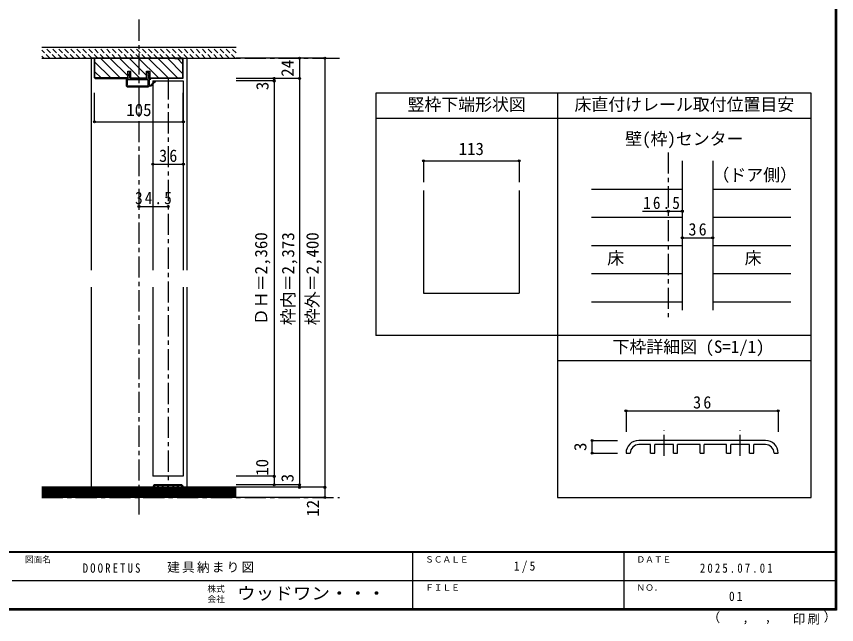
# Model space of a CAD drawing. Units: millimetres at full size, sheet at 1:5, with parts at other scales. Extents: x -973 to 977, y -718 to 696.
# Drawn here: x 7 to 977, y -718 to 1 of the extents above; entities that cross this region are included whole.
import ezdxf
from ezdxf.enums import TextEntityAlignment as Align

# ---------------------------------------------------------------- set-up
doc = ezdxf.new("R2010")
doc.units = ezdxf.units.MM
doc.header["$LTSCALE"] = 5
doc.header["$PDMODE"] = 32
doc.header["$PDSIZE"] = 2.5
doc.linetypes.add('CHAIN1', pattern=[8, 5, -1, 1, -1])
doc.linetypes.add('DASHED1', pattern=[1.8, 1.2, -0.6])
for name, color, linetype in [('0-0_補助線', 7, 'Continuous'), ('0-1_通り芯', 4, 'CHAIN1'), ('0-3_仕上げ', 4, 'Continuous'), ('0-4_枠', 3, 'Continuous'), ('0-6_扉', 6, 'Continuous'), ('0-7_金物', 7, 'Continuous'), ('0-A_文字', 3, 'Continuous'), ('0-B_寸法', 4, 'Continuous'), ('0-C_ハッチ', 4, 'DASHED1'), ('7-1_通り芯', 4, 'CHAIN1'), ('7-7_金物', 7, 'Continuous'), ('7-B_寸法', 4, 'Continuous'), ('F-0_補助線', 7, 'Continuous'), ('F-1_枠', 6, 'Continuous'), ('F-A_文字', 7, 'Continuous')]:
    doc.layers.add(name, color=color, linetype=linetype)
doc.styles.add('ＭＳ ゴシック', font='')
doc.styles.get('ＭＳ ゴシック').set_extended_font_data('MS Gothic')

# ---------------------------------------------------------------- blocks, each defined once
blk = doc.blocks.new('2')
at = {"layer": '0-0_補助線'}
for p, q in [((-9.846, -9.622), (-9.846, 15.078)), ((-8.846, 16.078), (0.354, 16.078)), ((-8.846, 15.878), (0.637, 15.878)), ((-8.446, 14.378), (-8.446, -8.922)), ((-8.146, 14.678), (-1.546, 14.678)), ((-1.246, 14.378), (-1.246, -8.922)), ((0.154, 11.653), (2.154, 11.653)), ((0.154, 11.653), (0.154, -8.497)), ((2.154, 10.953), (2.154, 11.653)), ((3.154, 11.653), (2.512, 10.83)), ((3.154, 11.653), (6.154, 11.653)), ((4.154, 13.753), (4.154, 13.053)), ((5.154, 13.053), (4.512, 13.876)), ((7.154, 13.053), (5.154, 13.053)), ((6.154, 10.953), (6.154, 11.653)), ((7.558, 12.258), (6.516, 10.835)), ((-1.546, -9.222), (-8.146, -9.222)), ((0.154, -8.497), (2.154, -8.497)), ((2.154, -7.797), (2.154, -8.497)), ((3.154, -8.497), (2.512, -7.674)), ((3.154, -8.497), (6.154, -8.497)), ((6.154, -7.797), (6.154, -8.497)), ((7.558, -9.101), (6.516, -7.679)), ((-1.48, -10.622), (-8.846, -10.622)), ((-1.189, -10.85), (-0.732, -12.694)), ((0.354, -12.922), (-0.441, -12.922)), ((4.154, -9.897), (0.154, -9.897)), ((0.154, -9.897), (0.154, -10.622)), ((0.154, -10.622), (0.645, -12.548)), ((4.154, -10.597), (4.154, -9.897)), ((5.154, -9.897), (4.512, -10.72)), ((7.154, -9.897), (5.154, -9.897))]:
    blk.add_line(p, q, dxfattribs=at)
for points in [[(-9.646, 15.078), (-9.646, -9.622), (-9.846, -9.622)], [(4.154, 13.053), (0.154, 13.053), (0.649, 15.723)]]:
    blk.add_lwpolyline(points, dxfattribs=at)
for centre, radius, start, end in [((-8.846, 15.078), 1, 90, 180), ((-8.846, 15.078), 0.8, 90, 180), ((-8.146, 14.378), 0.3, 90, 180), ((-1.546, 14.378), 0.3, 0, 90), ((0.354, 15.778), 0.3, 349.49875, 90), ((2.354, 10.953), 0.2, 180, 322.03043), ((4.354, 13.753), 0.2, 37.96957, 180), ((6.354, 10.953), 0.2, 180, 323.78053), ((7.154, 12.553), 0.5, 323.78053, 90), ((-8.846, -9.622), 1, 180, 270), ((-8.146, -8.922), 0.3, 180, 270), ((-1.546, -8.922), 0.3, 270, 0), ((2.354, -7.797), 0.2, 37.96957, 180), ((6.354, -7.797), 0.2, 36.21947, 180), ((7.154, -9.397), 0.5, 270, 36.21947), ((-2.846, -10.72), 6, 179.06153, 259.29815), ((-2.846, -10.72), 5.3, 178.93757, 259.29815), ((-3.896, -16.272), 0.35, 259.29815, 79.29815), ((-1.48, -10.922), 0.3, 13.9282, 90), ((-0.441, -12.622), 0.3, 193.9282, 270), ((0.354, -12.622), 0.3, 270, 14.29438), ((4.354, -10.597), 0.2, 180, 322.03043)]:
    blk.add_arc(centre, radius, start, end, dxfattribs=at)
blk.add_point((-3.896, -16.622), dxfattribs=at)

msp = doc.modelspace()

# ---------------------------------------------------------------- linework, layer by layer
at = {"layer": '0-1_通り芯'}
for p, q in [((151.51, -2.5), (151.51, -590.892)), ((371.367, -48), (388.867, -48)), ((186.01, -72), (186.01, -555.5)), ((777.615, -159.5), (777.615, -356.007)), ((36.653, -567.5), (388.867, -567.5))]:
    msp.add_line(p, q, dxfattribs=at)
at = {"layer": '0-3_仕上げ'}
for p, q in [((686.639, -202.801), (794.115, -202.801)), ((830.115, -202.801), (922.624, -202.801)), ((686.639, -236.103), (794.115, -236.103)), ((830.115, -236.103), (922.624, -236.103)), ((686.639, -269.404), (794.115, -269.404)), ((830.115, -269.404), (922.624, -269.404)), ((686.639, -302.706), (794.115, -302.706)), ((830.115, -302.706), (922.624, -302.706)), ((686.639, -336.007), (794.115, -336.007)), ((830.115, -336.007), (922.624, -336.007))]:
    msp.add_line(p, q, dxfattribs=at)
at = {"layer": '0-3_仕上げ', "color": 2}
for p, q in [((266.367, -555.5), (36.653, -555.5)), ((266.367, -567.5), (36.653, -567.5))]:
    msp.add_line(p, q, dxfattribs=at)
at = {"layer": '0-3_仕上げ', "color": 7}
for p, q in [((266.367, -557), (36.653, -557)), ((266.367, -558.5), (36.653, -558.5)), ((266.367, -560), (36.653, -560)), ((266.367, -561.5), (36.653, -561.5)), ((266.367, -563), (36.653, -563)), ((266.367, -564.5), (36.653, -564.5)), ((266.367, -566), (36.653, -566))]:
    msp.add_line(p, q, dxfattribs=at)
at = {"layer": '0-4_枠', "color": 4}
for p, q in [((95.01, -48), (95.01, -298.75)), ((208.01, -48), (208.01, -298.75)), ((488.139, -169.5), (488.139, -194.5)), ((95.01, -318.75), (95.01, -555.5)), ((208.01, -318.75), (208.01, -555.5))]:
    msp.add_line(p, q, dxfattribs=at)
at = {"layer": '0-4_枠'}
for p, q in [((99.51, -71.086), (99.51, -48.5)), ((109.01, -48.5), (99.51, -48.5)), ((109.01, -48), (109.01, -48.5)), ((194.01, -48.5), (194.01, -48)), ((194.01, -48.5), (203.51, -48.5)), ((203.51, -71.086), (203.51, -48.5)), ((138.26, -63.5), (141.96, -63.5)), ((138.26, -72), (138.26, -63.5)), ((141.96, -72), (141.96, -63.5)), ((160.56, -72), (160.56, -63.5)), ((99.925, -71.5), (99.51, -71.086)), ((99.717, -72), (138.26, -72)), ((138.26, -71.5), (99.925, -71.5)), ((141.96, -71.5), (160.56, -71.5)), ((141.96, -72), (160.56, -72)), ((164.26, -71.5), (203.096, -71.5)), ((203.303, -72), (164.26, -72)), ((203.096, -71.5), (203.51, -71.086)), ((431.639, -89.5), (431.639, -376.007)), ((794.115, -169.5), (794.115, -346.007)), ((830.115, -169.5), (830.115, -346.007)), ((488.139, -204.5), (488.139, -326.007)), ((601.139, -204.5), (601.139, -326.007)), ((488.139, -326.007), (601.139, -326.007))]:
    msp.add_line(p, q, dxfattribs=at)
for points in [[(99.717, -72), (99.01, -71.293), (99.01, -48)], [(203.303, -72), (204.01, -71.293), (204.01, -48)], [(160.56, -63.5), (164.26, -63.5), (164.26, -72)]]:
    msp.add_lwpolyline(points, dxfattribs=at)
at = {"layer": '0-4_枠', "color": 4}
msp.add_lwpolyline([(488.139, -169.5), (601.139, -169.5), (601.139, -194.5)], dxfattribs=at)
at = {"layer": '0-4_枠', "color": 7}
for p in [(488.139, -169.5), (601.139, -169.5)]:
    msp.add_point(p, dxfattribs=at)
at = {"layer": '0-6_扉'}
for p, q in [((168.01, -75), (204.01, -75)), ((168.01, -75), (168.01, -298.75)), ((204.01, -75), (204.01, -298.75)), ((168.01, -318.75), (168.01, -542.5)), ((204.01, -318.75), (204.01, -542.5)), ((204.01, -542.5), (168.01, -542.5))]:
    msp.add_line(p, q, dxfattribs=at)
at = {"layer": '0-7_金物'}
for p, q in [((201.01, -552.5), (171.01, -552.5)), ((168.01, -555.5), (169.01, -555.5)), ((173.81, -553.5), (171.01, -553.5)), ((173.81, -555.5), (173.81, -553.5)), ((173.81, -555.5), (174.81, -555.5)), ((174.81, -555.5), (174.81, -553.5)), ((179.21, -553.5), (174.81, -553.5)), ((179.21, -555.5), (179.21, -553.5)), ((179.21, -555.5), (180.21, -555.5)), ((180.21, -555.5), (180.21, -553.5)), ((185.51, -553.5), (180.21, -553.5)), ((185.51, -555.5), (185.51, -553.5)), ((185.51, -555.5), (186.51, -555.5)), ((186.51, -555.5), (186.51, -553.5)), ((191.81, -553.5), (186.51, -553.5)), ((191.81, -555.5), (191.81, -553.5)), ((191.81, -555.5), (192.81, -555.5)), ((192.81, -555.5), (192.81, -553.5)), ((197.21, -553.5), (192.81, -553.5)), ((197.21, -555.5), (197.21, -553.5)), ((197.21, -555.5), (198.21, -555.5)), ((198.21, -555.5), (198.21, -553.5)), ((201.01, -553.5), (198.21, -553.5)), ((203.01, -555.5), (204.01, -555.5))]:
    msp.add_line(p, q, dxfattribs=at)
for centre, radius, start, end in [((171.01, -555.5), 3, 90, 180), ((201.01, -555.5), 3, 0, 90), ((171.01, -555.5), 2, 90, 180), ((201.01, -555.5), 2, 0, 90)]:
    msp.add_arc(centre, radius, start, end, dxfattribs=at)
at = {"layer": '0-A_文字'}
for p, q in [((646.639, -89.5), (431.639, -89.5)), ((946.639, -89.5), (646.639, -89.5)), ((646.639, -89.5), (646.639, -376.007)), ((946.639, -567.5), (946.639, -89.5)), ((646.639, -119.5), (431.639, -119.5)), ((946.639, -119.5), (646.639, -119.5)), ((646.639, -376.007), (431.639, -376.007)), ((946.639, -406.007), (646.639, -406.007)), ((646.639, -567.5), (946.639, -567.5))]:
    msp.add_line(p, q, dxfattribs=at)
msp.add_lwpolyline([(946.639, -376.007), (646.639, -376.007), (646.639, -567.5)], dxfattribs=at)
at = {"layer": '0-B_寸法', "color": 2}
for p, q in [((266.367, -35.5), (36.653, -35.5)), ((36.653, -48), (266.367, -48))]:
    msp.add_line(p, q, dxfattribs=at)
at = {"layer": '0-B_寸法', "linetype": 'DASHED1'}
for p, q in [((46.182, -48), (36.653, -38.471)), ((53.253, -48), (40.753, -35.5)), ((60.324, -48), (47.824, -35.5)), ((67.395, -48), (54.895, -35.5)), ((74.466, -48), (61.966, -35.5)), ((81.537, -48), (69.037, -35.5)), ((88.608, -48), (76.108, -35.5)), ((95.679, -48), (83.179, -35.5)), ((102.75, -48), (90.25, -35.5)), ((109.822, -48), (97.322, -35.5)), ((116.893, -48), (104.393, -35.5)), ((123.964, -48), (111.464, -35.5)), ((131.035, -48), (118.535, -35.5)), ((138.106, -48), (125.606, -35.5)), ((145.177, -48), (132.677, -35.5)), ((152.248, -48), (139.748, -35.5)), ((159.319, -48), (146.819, -35.5)), ((166.39, -48), (153.89, -35.5)), ((173.461, -48), (160.961, -35.5)), ((180.532, -48), (168.032, -35.5)), ((187.603, -48), (175.103, -35.5)), ((194.674, -48), (182.174, -35.5)), ((201.745, -48), (189.245, -35.5)), ((208.816, -48), (196.316, -35.5)), ((215.888, -48), (203.388, -35.5)), ((222.959, -48), (210.459, -35.5)), ((230.03, -48), (217.53, -35.5)), ((237.101, -48), (224.601, -35.5)), ((244.172, -48), (231.672, -35.5)), ((251.243, -48), (238.743, -35.5)), ((258.314, -48), (245.814, -35.5)), ((265.385, -48), (252.885, -35.5)), ((266.367, -41.911), (259.956, -35.5)), ((39.111, -48), (36.653, -45.542))]:
    msp.add_line(p, q, dxfattribs=at)
at = {"layer": '0-B_寸法', "linetype": 'CHAIN1'}
msp.add_line((36.653, -48), (388.867, -48), dxfattribs=at)
at = {"layer": '0-B_寸法'}
for p, q in [((60.653, -48), (56.653, -48)), ((89.153, -48), (85.153, -48)), ((99.01, -48), (95.01, -48)), ((204.01, -48), (208.01, -48)), ((222.653, -48), (226.653, -48)), ((371.367, -48), (266.367, -48)), ((341.367, -48), (341.367, -552.5)), ((371.367, -48), (371.367, -567.5)), ((341.367, -72), (266.367, -72)), ((311.367, -75), (266.367, -75)), ((311.367, -72), (311.367, -552.5)), ((99.01, -123.422), (99.01, -88.9)), ((168.01, -173.422), (204.01, -173.422)), ((151.51, -223.422), (186.01, -223.422)), ((747.237, -229.102), (794.115, -229.102)), ((794.115, -260.487), (830.115, -260.487)), ((311.367, -542.5), (266.367, -542.5)), ((341.367, -552.5), (266.367, -552.5)), ((341.367, -552.5), (341.367, -555.5)), ((371.367, -555.5), (266.367, -555.5)), ((341.367, -555.5), (266.367, -555.5)), ((371.367, -567.5), (266.367, -567.5))]:
    msp.add_line(p, q, dxfattribs=at)
at = {"layer": '0-B_寸法', "color": 3}
msp.add_line((204.01, -48), (99.01, -48), dxfattribs=at)
at = {"layer": '0-B_寸法'}
msp.add_lwpolyline([(99.01, -123.422), (204.01, -123.422), (204.01, -88.9)], dxfattribs=at)
at = {"layer": '0-B_寸法', "color": 7}
for p in [(341.367, -48), (371.367, -48), (311.367, -72), (311.367, -75), (341.367, -72), (99.01, -123.422), (204.01, -123.422), (168.01, -173.422), (204.01, -173.422), (151.51, -223.422), (186.01, -223.422), (777.615, -229.102), (794.115, -229.102), (794.115, -260.487), (830.115, -260.487), (311.367, -542.5), (311.367, -552.5), (341.367, -552.5), (341.367, -555.5), (371.367, -555.5), (371.367, -567.5)]:
    msp.add_point(p, dxfattribs=at)
at = {"layer": '0-C_ハッチ', "linetype": 'Continuous'}
for p, q in [((106.412, -48.5), (129.412, -71.5)), ((117.226, -48), (138.26, -69.034)), ((128.54, -48), (152.04, -71.5)), ((139.853, -48), (160.56, -68.707)), ((151.168, -48), (174.667, -71.5)), ((162.481, -48), (185.981, -71.5)), ((173.795, -48), (197.295, -71.5)), ((185.108, -48), (203.51, -66.402)), ((196.922, -48.5), (203.51, -55.088)), ((99.51, -52.912), (118.099, -71.5)), ((99.51, -64.225), (106.785, -71.5))]:
    msp.add_line(p, q, dxfattribs=at)
at = {"layer": '7-1_通り芯'}
for p, q in [((772.63, -518.365), (772.63, -487.834)), ((862.63, -518.365), (862.63, -487.834))]:
    msp.add_line(p, q, dxfattribs=at)
at = {"layer": '7-7_金物'}
for p, q in [((892.63, -500.065), (742.63, -500.065)), ((756.63, -505.065), (742.63, -505.065)), ((756.63, -515.065), (756.63, -505.065)), ((783.63, -505.065), (761.63, -505.065)), ((761.63, -515.065), (761.63, -505.065)), ((783.63, -515.065), (783.63, -505.065)), ((815.13, -505.065), (788.63, -505.065)), ((788.63, -515.065), (788.63, -505.065)), ((815.13, -515.065), (815.13, -505.065)), ((846.63, -505.065), (820.13, -505.065)), ((820.13, -515.065), (820.13, -505.065)), ((846.63, -515.065), (846.63, -505.065)), ((873.63, -505.065), (851.63, -505.065)), ((851.63, -515.065), (851.63, -505.065)), ((873.63, -515.065), (873.63, -505.065)), ((892.63, -505.065), (878.63, -505.065)), ((878.63, -515.065), (878.63, -505.065)), ((727.63, -515.065), (732.63, -515.065)), ((756.63, -515.065), (761.63, -515.065)), ((783.63, -515.065), (788.63, -515.065)), ((815.13, -515.065), (820.13, -515.065)), ((846.63, -515.065), (851.63, -515.065)), ((873.63, -515.065), (878.63, -515.065)), ((902.63, -515.065), (907.63, -515.065))]:
    msp.add_line(p, q, dxfattribs=at)
for centre, radius, start, end in [((742.63, -515.065), 15, 90, 180), ((892.63, -515.065), 15, 0, 90), ((742.63, -515.065), 10, 90, 180), ((892.63, -515.065), 10, 0, 90)]:
    msp.add_arc(centre, radius, start, end, dxfattribs=at)
at = {"layer": '7-B_寸法'}
for p, q in [((727.63, -465.065), (727.63, -490.065)), ((727.63, -465.065), (907.63, -465.065)), ((907.63, -465.065), (907.63, -490.065)), ((687.63, -500.065), (717.63, -500.065)), ((687.63, -515.065), (687.63, -500.065)), ((687.63, -515.065), (717.63, -515.065))]:
    msp.add_line(p, q, dxfattribs=at)
at = {"layer": '7-B_寸法', "color": 7}
for p in [(727.63, -465.065), (907.63, -465.065), (687.63, -500.065), (687.63, -515.065)]:
    msp.add_point(p, dxfattribs=at)
at = {"layer": 'F-1_枠'}
for p, q in [((974.986, 695.833), (974.986, -700.833)), ((975.82, 695.833), (975.82, -700.833)), ((976.653, 695.833), (976.653, -700.833)), ((976.653, -631.667), (-973.347, -631.667)), ((976.653, -632.5), (-973.347, -632.5)), ((474.986, -632.5), (474.986, -699.167)), ((724.986, -632.5), (724.986, -699.167)), ((1.653, -665.833), (974.986, -665.834)), ((976.653, -699.167), (-973.347, -699.167)), ((976.653, -700), (-973.347, -700)), ((976.653, -700.833), (-973.347, -700.833))]:
    msp.add_line(p, q, dxfattribs=at)

# ---------------------------------------------------------------- block references
at = {"layer": '0-0_補助線', "rotation": 90}
msp.add_blockref('2', (152.838, -72.154), dxfattribs=at)

# ---------------------------------------------------------------- texts
at = {"layer": '0-4_枠', "color": 7, "style": 'ＭＳ ゴシック'}
for s, p in [('竪枠下端形状図', (469.139, -114.5)), ('113', (529.639, -167))]:
    msp.add_text(s, height=14.66, dxfattribs=at).set_placement(p, align=Align.BOTTOM_LEFT)
at = {"layer": '0-A_文字', "color": 7, "style": 'ＭＳ ゴシック'}
for s, p in [('床直付けレール取付位置目安', (666.639, -114.5)), ('壁(枠)センター', (726.639, -155.091)), ('（ドア側）', (829.814, -197.835)), ('床', (705.389, -296.055)), ('床', (867.889, -296.055)), ('下枠詳細図 (S=1/1)', (711.639, -401.007))]:
    msp.add_text(s, height=14.66, dxfattribs=at).set_placement(p, align=Align.BOTTOM_LEFT)
at = {"layer": '0-B_寸法', "color": 7, "style": 'ＭＳ ゴシック'}
for s, p in [('24', (338.867, -70)), ('3', (309.204, -85.885)), ('ＤＨ＝2,360', (307.677, -363.75)), ('枠内＝2,373', (339.597, -363.75)), ('枠外＝2,400', (368.428, -363.75)), ('10', (308.867, -541.875)), ('3', (338.867, -549.613)), ('12', (368.867, -590.279))]:
    msp.add_text(s, height=14.66, rotation=90, dxfattribs=at).set_placement(p, align=Align.BOTTOM_LEFT)
msp.add_text('105', height=14.66, dxfattribs=at).set_placement((136.51, -120.922), align=Align.BOTTOM_LEFT)
at = {"layer": '0-B_寸法', "color": 7, "char_height": 14.66, "attachment_point": 7, "style": 'ＭＳ ゴシック'}
for s, insert in [('\\T1.27;\\W0.95;36', (175.385, -170.922)), ('\\T1.28;\\W0.9;34.5', (146.885, -220.922)), ('\\T1.28;\\W0.9;16.5', (747.87, -226.602)), ('\\T1.27;\\W0.95;36', (801.49, -257.987))]:
    msp.add_mtext(s, dxfattribs=dict(at, insert=insert))
at = {"layer": '7-B_寸法', "color": 7, "style": 'ＭＳ ゴシック'}
msp.add_text('3', height=14.66, rotation=90, dxfattribs=at).set_placement((685.13, -512.565), align=Align.BOTTOM_LEFT)
at = {"layer": '7-B_寸法', "color": 7, "insert": (807.005, -462.565), "char_height": 14.66, "attachment_point": 7, "style": 'ＭＳ ゴシック'}
msp.add_mtext('\\T1.27;\\W0.95;36', dxfattribs=at)
at = {"layer": 'F-0_補助線', "char_height": 11, "attachment_point": 7, "style": 'ＭＳ ゴシック'}
for s, insert in [('\\T1.39;\\W0.85;DOORETUS', (84.986, -656.667)), ('\\T1.17;建具納まり図', (184.986, -656.667))]:
    msp.add_mtext(s, dxfattribs=dict(at, insert=insert))
at = {"layer": 'F-A_文字', "style": 'ＭＳ ゴシック'}
for s, height, p in [('図面名', 7.331, (16.653, -646.667)), ('ＳＣＡＬＥ', 7.331, (489.986, -646.667)), ('ＤＡＴＥ', 7.331, (739.986, -646.667)), ('株式', 7.331, (232.486, -681.5)), ('ＦＩＬＥ', 7.331, (489.986, -680)), ('ＮＯ．', 7.331, (739.986, -680.001)), ('会社', 7.331, (232.486, -693.5)), ('（', 11, (823.992, -718.052)), ('）', 11, (961.387, -717.355)), (',', 11, (865.199, -718.052)), (',', 11, (891.686, -717.588))]:
    msp.add_text(s, height=height, dxfattribs=at).set_placement(p, align=Align.BOTTOM_LEFT)
at = {"layer": 'F-A_文字', "style": 'ＭＳ ゴシック', "width": 1.1}
msp.add_text('ウッドワン・・・', height=14.66, dxfattribs=at).set_placement((267.486, -692.5), align=Align.BOTTOM_LEFT)
at = {"layer": 'F-A_文字', "char_height": 11, "attachment_point": 7, "style": 'ＭＳ ゴシック'}
for s, insert in [('\\T1.38;\\W0.9;1/5', (594.986, -656.667)), ('\\T1.39;\\W0.85;2025.07.01', (814.986, -656.667)), ('\\T1.36;\\W0.9;01', (849.361, -690.001)), ('\\T1.17;印刷', (924.678, -717.82))]:
    msp.add_mtext(s, dxfattribs=dict(at, insert=insert))

doc.saveas('drawing.dxf')
